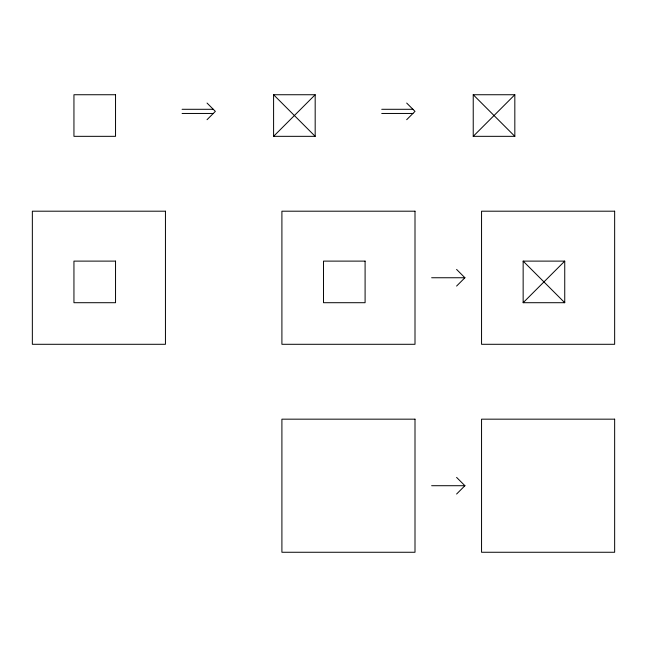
<?xml version="1.0" encoding="UTF-8"?>
<svg xmlns="http://www.w3.org/2000/svg" width="647" height="647" viewBox="0 0 647 647"><rect width="100%" height="100%" fill="white"/><g stroke="black" fill="none" stroke-linecap="round" stroke-linejoin="round"><path stroke-width="0.97" d="M207.04 119.695L215.362 111.373L207.04 103.059M273.592 136.331L315.178 94.737L273.592 94.737L273.592 136.331L315.178 136.331L315.178 94.737M406.688 119.695L415.002 111.373L406.688 103.059M473.232 136.331L514.826 94.737L473.232 94.737L473.232 136.331L514.826 136.331L514.826 94.737M456.596 286.063L464.918 277.749L456.596 269.427M523.148 302.707L564.742 261.113L564.742 302.707L523.148 302.707L523.148 261.113L564.742 261.113M456.596 494.033L464.918 485.711L456.596 477.397M182.082 109.294L213.275 109.294M381.73 109.294L412.923 109.294M182.082 113.46L213.275 113.46M381.73 113.46L412.923 113.46M431.638 277.749L464.918 277.749M431.638 485.711L464.918 485.711M473.232 94.737L514.826 136.331M523.148 261.113L564.742 302.707M273.592 94.737L315.178 136.331M115.538 94.737L73.944 94.737L73.944 136.331L115.538 136.331L115.538 94.737M165.446 211.197L32.35 211.197L32.35 344.293L165.446 344.293L165.446 211.197M415.002 211.197L281.906 211.197L281.906 344.293L415.002 344.293L415.002 211.197M614.65 211.197L481.554 211.197L481.554 344.293L614.65 344.293L614.65 211.197M115.538 261.113L73.944 261.113L73.944 302.707L115.538 302.707L115.538 261.113M365.094 261.113L323.5 261.113L323.5 302.707L365.094 302.707L365.094 261.113M415.002 419.167L281.906 419.167L281.906 552.263L415.002 552.263L415.002 419.167M614.65 419.167L481.554 419.167L481.554 552.263L614.65 552.263L614.65 419.167"/></g></svg>
